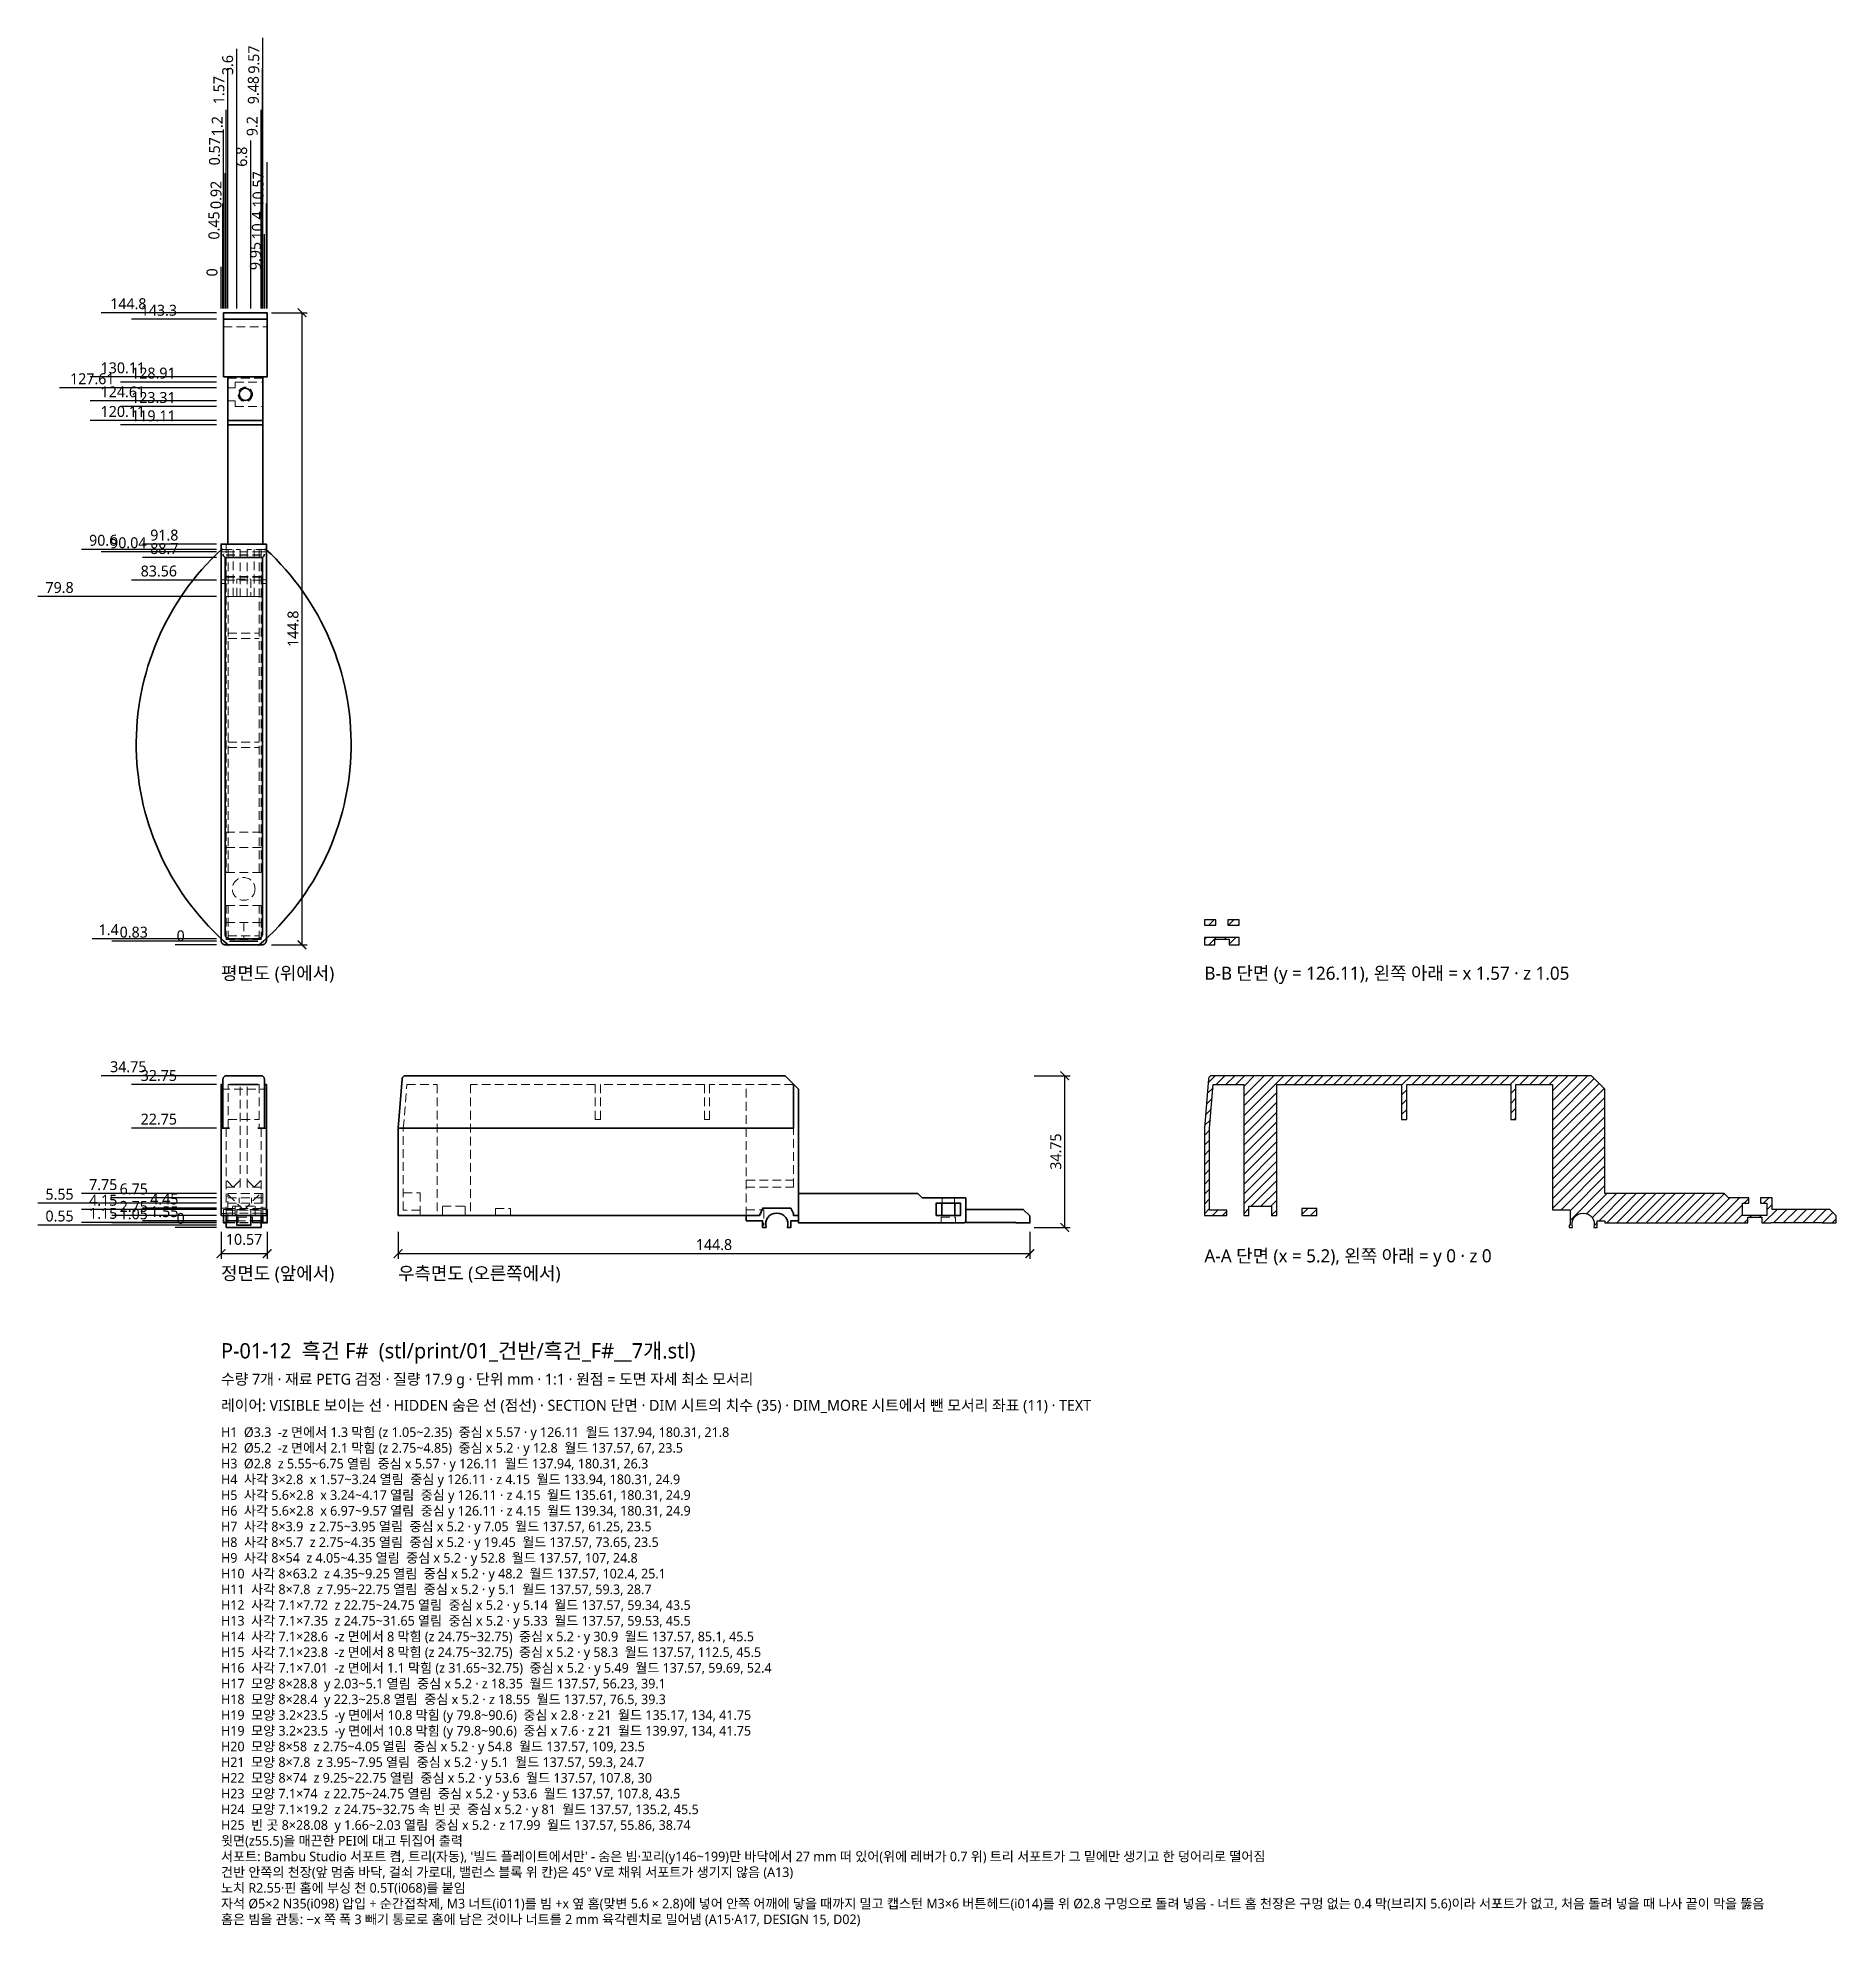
# Model space of a CAD drawing. Header units: millimetres. Extents: x -42 to 370, y -160 to 273.
import ezdxf

# ---------------------------------------------------------------- set-up
doc = ezdxf.new("R2010")
doc.units = ezdxf.units.MM
doc.linetypes.add('HIDDEN', pattern=[3, 2, -1])
for name, color, linetype, lineweight in [('DIM', 4, 'CONTINUOUS', 13), ('DIM_MORE', 3, 'CONTINUOUS', 13), ('HIDDEN', 8, 'HIDDEN', 18), ('SECTION', 5, 'CONTINUOUS', 25), ('TEXT', 7, 'CONTINUOUS', 18), ('VISIBLE', 7, 'CONTINUOUS', 35)]:
    doc.layers.add(name, color=color, linetype=linetype, lineweight=lineweight)
doc.styles.add('KR', font='malgun.ttf')
doc.dimstyles.new('TOCCATA', dxfattribs={"dimtxt": 2.5, "dimasz": 2, "dimexe": 1.2, "dimexo": 1, "dimgap": 0.8, "dimtad": 1, "dimdsep": 46, "dimtxsty": 'KR', "dimblk": 'ARCHTICK', "dimcen": 2.5, "dimazin": 3, "dimtfac": 0.5, "dimtmove": 2, "dimatfit": 3})

# ---------------------------------------------------------------- blocks, each defined once
blk = doc.blocks.new('_ARCHTICK')
at = {"color": 0, "linetype": 'BYBLOCK', "const_width": 0.15}
blk.add_lwpolyline([(-0.5, -0.5), (0.5, 0.5)], dxfattribs=at)
blk = doc.blocks.new('*D10')
for p, q in [((10.57, 227.55), (10.57, 244.05)), ((10.57, 223.55), (10.57, 227.55)), ((10.57, 210.55), (10.57, 223.55))]:
    blk.add_line(p, q)
at = {"layer": 'Defpoints'}
for p in [(10.57, 231.55), (10.57, 209.55), (0, 64.75)]:
    blk.add_point(p, dxfattribs=at)
at = {"layer": 'DIM', "insert": (8.52, 237.8), "char_height": 2.5, "attachment_point": 5, "rotation": 90, "style": 'KR'}
blk.add_mtext('10.57', dxfattribs=at)
blk = doc.blocks.new('*D40')
for p, q in [((0.57, 237.55), (0.57, 251.55)), ((0.57, 233.55), (0.57, 237.55)), ((0.57, 210.55), (0.57, 233.55))]:
    blk.add_line(p, q)
at = {"layer": 'Defpoints'}
for p in [(0.57, 241.55), (0.57, 209.55), (0, 64.75)]:
    blk.add_point(p, dxfattribs=at)
at = {"layer": 'DIM_MORE', "insert": (-1.48, 246.55), "char_height": 2.5, "attachment_point": 5, "rotation": 90, "style": 'KR'}
blk.add_mtext('0.57', dxfattribs=at)
blk = doc.blocks.new('*D41')
for p, q in [((1.2, 244.55), (1.2, 256.05)), ((1.2, 240.55), (1.2, 244.55)), ((1.2, 210.55), (1.2, 240.55))]:
    blk.add_line(p, q)
at = {"layer": 'Defpoints'}
for p in [(1.2, 248.55), (1.2, 209.55), (0, 64.75)]:
    blk.add_point(p, dxfattribs=at)
at = {"layer": 'DIM_MORE', "insert": (-0.85, 252.3), "char_height": 2.5, "attachment_point": 5, "rotation": 90, "style": 'KR'}
blk.add_mtext('1.2', dxfattribs=at)
blk = doc.blocks.new('*D42')
for p, q in [((1.57, 251.55), (1.57, 265.55)), ((1.57, 247.55), (1.57, 251.55)), ((1.57, 210.55), (1.57, 247.55))]:
    blk.add_line(p, q)
at = {"layer": 'Defpoints'}
for p in [(1.57, 255.55), (1.57, 209.55), (0, 64.75)]:
    blk.add_point(p, dxfattribs=at)
at = {"layer": 'DIM_MORE', "insert": (-0.48, 260.55), "char_height": 2.5, "attachment_point": 5, "rotation": 90, "style": 'KR'}
blk.add_mtext('1.57', dxfattribs=at)
blk = doc.blocks.new('*D44')
for p, q in [((6.8, 237.55), (6.8, 249.05)), ((6.8, 233.55), (6.8, 237.55)), ((6.8, 210.55), (6.8, 233.55))]:
    blk.add_line(p, q)
at = {"layer": 'Defpoints'}
for p in [(6.8, 241.55), (6.8, 209.55), (0, 64.75)]:
    blk.add_point(p, dxfattribs=at)
at = {"layer": 'DIM_MORE', "insert": (4.75, 245.3), "char_height": 2.5, "attachment_point": 5, "rotation": 90, "style": 'KR'}
blk.add_mtext('6.8', dxfattribs=at)

msp = doc.modelspace()

# ---------------------------------------------------------------- hatches: boundary and pattern name
at = {"layer": 'SECTION'}
h = msp.add_hatch(dxfattribs=at)
h.set_pattern_fill('ANSI31', scale=0.5)
h.paths.add_polyline_path([(227.97, 70.45), (225.37, 70.45), (225.37, 69.25), (227.97, 69.25)])
h.paths.add_polyline_path([(233.37, 70.45), (230.77, 70.45), (230.77, 69.25), (233.37, 69.25)])
h.paths.add_polyline_path([(227.72, 66.05), (231.02, 66.05), (231.02, 64.75), (233.37, 64.75), (233.37, 66.45), (225.37, 66.45), (225.37, 64.75), (227.72, 64.75)])
h = msp.add_hatch(dxfattribs=at)
h.set_pattern_fill('ANSI31', scale=0.5)
h.paths.add_polyline_path([(309.63, 0.58), (309.66, 1.18), (309.82, 1.75), (310.12, 2.26), (310.53, 2.7), (311.02, 3.03), (311.58, 3.23), (312.17, 3.3), (312.76, 3.23), (313.32, 3.03), (313.81, 2.7), (314.22, 2.26), (314.52, 1.75), (314.68, 1.18), (314.71, 0.58), (314.61, 0), (315.41, 0), (315.41, 1.55), (317.17, 1.55), (317.17, 1.05), (349.881, 1.05), (349.881, 2.35), (353.079, 2.35), (353.079, 1.05), (355.17, 1.05), (355.17, 1.15), (366.97, 1.15), (366.97, 1.05), (370.17, 1.05), (370.17, 2.65), (368.67, 4.15), (355.48, 4.15), (355.48, 6.75), (352.82, 6.75), (352.82, 5.55), (354.28, 5.55), (354.28, 2.75), (348.68, 2.75), (348.68, 5.55), (350.14, 5.55), (350.14, 6.75), (345.48, 6.75), (344.48, 7.75), (317.17, 7.75), (317.17, 31.65), (314.07, 34.75), (226.772, 34.75), (226.538, 34.516), (226.469, 34.437), (226.411, 34.35), (226.364, 34.256), (226.331, 34.157), (226.311, 34.061), (225.37, 22.75), (225.37, 2.75), (230.47, 2.75), (230.47, 3.95), (226.57, 3.95), (226.57, 22.75), (227.403, 32.75), (234.37, 32.75), (234.37, 2.75), (235.574, 2.75), (235.574, 4.85), (240.766, 4.85), (240.766, 2.75), (241.97, 2.75), (241.97, 32.75), (270.57, 32.75), (270.57, 24.75), (271.77, 24.75), (271.77, 32.75), (295.57, 32.75), (295.57, 24.75), (296.77, 24.75), (296.77, 32.75), (305.17, 32.75), (305.17, 4.05), (309.17, 4.05), (309.17, 0.55), (308.93, 0.55), (308.93, 0), (309.73, 0)])
h.paths.add_polyline_path([(251.17, 4.35), (247.67, 4.35), (247.67, 2.75), (251.17, 2.75)])

# ---------------------------------------------------------------- linework, layer by layer
at = {"layer": 'HIDDEN'}
for points in [[(0.57, 206.35), (10.57, 206.35)], [(1.57, 194.55), (9.57, 194.55)], [(1.57, 192.36), (3.24, 192.36), (3.24, 193.66), (9.57, 193.66)], [(1.57, 189.36), (3.24, 189.36), (3.24, 188.06), (9.57, 188.06)], [(1.2, 156.55), (1.2, 81.35), (9.2, 81.35), (9.2, 156.55)], [(0, 154.75), (1.2, 154.75)], [(0.45, 155.35), (4.4, 155.35), (4.4, 144.55)], [(1.2, 144.56), (2.79, 144.56), (2.79, 155.35)], [(1.2, 154.79), (9.2, 154.79)], [(1.2, 154.09), (9.2, 154.09)], [(1.2, 153.99), (9.2, 153.99)], [(1.65, 81.35), (1.65, 155.35)], [(4.4, 144.56), (2.81, 144.56), (2.81, 155.35)], [(9.95, 155.35), (6, 155.35), (6, 144.55)], [(6, 144.56), (7.59, 144.56), (7.59, 155.35)], [(9.2, 144.56), (7.61, 144.56), (7.61, 155.35)], [(8.75, 81.35), (8.75, 155.35)], [(9.2, 154.75), (10.4, 154.75)], [(0, 148.35), (1.2, 148.35)], [(0, 147.55), (1.2, 147.55)], [(1.2, 149.11), (9.2, 149.11)], [(1.2, 149.01), (9.2, 149.01)], [(1.2, 148.31), (9.2, 148.31)], [(3.6, 144.55), (3.6, 148.55), (6.8, 148.55), (6.8, 144.55)], [(9.2, 148.35), (10.4, 148.35)], [(9.2, 147.55), (10.4, 147.55)], [(1.2, 144.55), (9.2, 144.55)], [(1.65, 136.15), (8.75, 136.15)], [(1.65, 134.95), (8.75, 134.95)], [(1.65, 111.15), (8.75, 111.15)], [(1.65, 109.95), (8.75, 109.95)], [(1.2, 90.55), (9.2, 90.55)], [(1.2, 87.05), (9.2, 87.05)], [(1.2, 65.95), (1.2, 73.75), (9.2, 73.75), (9.2, 65.95), (1.2, 65.95)], [(1.65, 65.95), (1.65, 73.75)], [(8.75, 65.95), (8.75, 73.75)], [(1.2, 69.85), (9.2, 69.85)], [(1.2, 69.84), (5.19, 69.84), (5.19, 65.95)], [(9.2, 69.84), (5.21, 69.84), (5.21, 65.95)], [(1.65, 66.783), (8.75, 66.783)], [(0, 31.65), (10.4, 31.65)], [(1.2, 9.25), (4.4, 9.25), (4.4, 32.75)], [(1.65, 22.75), (1.65, 32.75), (1.916, 32.75)], [(9.2, 9.25), (6, 9.25), (6, 32.75)], [(8.484, 32.75), (8.75, 32.75), (8.75, 22.75)], [(45.67, 2.75), (45.67, 3.95), (41.77, 3.95), (41.77, 22.75), (42.603, 32.75)], [(42.603, 32.75), (49.57, 32.75), (49.57, 2.75)], [(131.17, 32.75), (111.97, 32.75), (111.97, 24.75), (110.77, 24.75), (110.77, 32.75), (86.97, 32.75), (86.97, 24.75), (85.77, 24.75), (85.77, 32.75), (57.17, 32.75), (57.17, 2.75)], [(120.37, 2.75), (120.37, 32.75)], [(1.2, 2.749), (1.2, 22.75)], [(1.65, 24.75), (8.75, 24.75)], [(9.2, 2.749), (9.2, 22.75)], [(131.17, 9.25), (131.17, 22.75)], [(2.79, 9.25), (1.2, 10.85)], [(2.81, 9.25), (4.4, 10.85)], [(7.59, 9.25), (6, 10.85)], [(7.61, 9.25), (9.2, 10.85)], [(120.37, 9.25), (131.17, 9.25)], [(120.38, 9.25), (120.38, 10.85), (131.17, 10.85)], [(0, 4.45), (1.2, 4.45)], [(5.19, 3.95), (1.2, 7.95)], [(1.2, 4.35), (9.2, 4.35)], [(1.57, 1.05), (1.57, 7.75), (9.57, 7.75), (9.57, 2.753)], [(1.57, 6.75), (9.57, 6.75)], [(1.57, 5.55), (9.57, 5.55)], [(2.606, 2.75), (2.606, 4.85), (7.8, 4.85), (7.8, 2.75)], [(3.24, 2.75), (3.24, 5.55)], [(4.17, 5.55), (4.17, 6.75)], [(5.21, 3.95), (9.2, 7.95)], [(6.97, 5.55), (6.97, 6.75)], [(9.2, 4.45), (10.4, 4.45)], [(41.77, 7.95), (45.66, 7.95), (45.66, 3.95)], [(50.771, 2.75), (50.771, 4.85), (55.969, 4.85), (55.969, 2.75)], [(62.87, 2.75), (62.87, 4.35), (66.37, 4.35), (66.37, 2.75)], [(165.29, 5.55), (165.29, 6.75)], [(168.07, 5.55), (168.07, 6.75)], [(0, 3.175), (1.2, 3.175)], [(0.57, 2.753), (0.57, 4.15), (10.392, 4.15)], [(0.57, 2.65), (10.57, 2.65)], [(1.2, 3.95), (9.2, 3.95)], [(1.2, 3.3), (9.2, 3.3)], [(1.204, 1.15), (9.57, 1.15)], [(1.204, 1.05), (9.201, 1.05)], [(3.6, 2.745), (3.6, 4.05), (6.8, 4.05), (6.8, 2.745)], [(3.6, 1.55), (6.8, 1.55)], [(3.92, 1.05), (3.92, 2.35), (7.22, 2.35), (7.22, 1.05)], [(9.2, 3.175), (10.4, 3.175)], [(120.37, 4.05), (124.37, 4.05), (124.37, 0.55), (124.13, 0.55)], [(165.039, 1.05), (165.039, 2.35), (168.321, 2.35), (168.321, 1.05)]]:
    msp.add_lwpolyline(points, dxfattribs=at)
for centre, radius in [((5.57, 190.86), 1.65), ((5.2, 77.55), 2.6)]:
    msp.add_circle(centre, radius, dxfattribs=at)
at = {"layer": 'SECTION'}
for points in [[(227.97, 70.45), (225.37, 70.45), (225.37, 69.25), (227.97, 69.25)], [(233.37, 70.45), (230.77, 70.45), (230.77, 69.25), (233.37, 69.25)], [(227.72, 66.05), (231.02, 66.05), (231.02, 64.75), (233.37, 64.75), (233.37, 66.45), (225.37, 66.45), (225.37, 64.75), (227.72, 64.75)], [(309.63, 0.58), (309.66, 1.18), (309.82, 1.75), (310.12, 2.26), (310.53, 2.7), (311.02, 3.03), (311.58, 3.23), (312.17, 3.3), (312.76, 3.23), (313.32, 3.03), (313.81, 2.7), (314.22, 2.26), (314.52, 1.75), (314.68, 1.18), (314.71, 0.58), (314.61, 0), (315.41, 0), (315.41, 1.55), (317.17, 1.55), (317.17, 1.05), (349.881, 1.05), (349.881, 2.35), (353.079, 2.35), (353.079, 1.05), (355.17, 1.05), (355.17, 1.15), (366.97, 1.15), (366.97, 1.05), (370.17, 1.05), (370.17, 2.65), (368.67, 4.15), (355.48, 4.15), (355.48, 6.75), (352.82, 6.75), (352.82, 5.55), (354.28, 5.55), (354.28, 2.75), (348.68, 2.75), (348.68, 5.55), (350.14, 5.55), (350.14, 6.75), (345.48, 6.75), (344.48, 7.75), (317.17, 7.75), (317.17, 31.65), (314.07, 34.75), (226.772, 34.75), (226.538, 34.516), (226.469, 34.437), (226.411, 34.35), (226.364, 34.256), (226.331, 34.157), (226.311, 34.061), (225.37, 22.75), (225.37, 2.75), (230.47, 2.75), (230.47, 3.95), (226.57, 3.95), (226.57, 22.75), (227.403, 32.75), (234.37, 32.75), (234.37, 2.75), (235.574, 2.75), (235.574, 4.85), (240.766, 4.85), (240.766, 2.75), (241.97, 2.75), (241.97, 32.75), (270.57, 32.75), (270.57, 24.75), (271.77, 24.75), (271.77, 32.75), (295.57, 32.75), (295.57, 24.75), (296.77, 24.75), (296.77, 32.75), (305.17, 32.75), (305.17, 4.05), (309.17, 4.05), (309.17, 0.55), (308.93, 0.55), (308.93, 0), (309.73, 0)], [(251.17, 4.35), (247.67, 4.35), (247.67, 2.75), (251.17, 2.75)]]:
    msp.add_lwpolyline(points, close=True, dxfattribs=at)
at = {"layer": 'VISIBLE'}
for points in [[(0.57, 194.86), (0.57, 209.55), (10.57, 209.55), (10.57, 194.86), (0.57, 194.86)], [(0.57, 208.05), (10.57, 208.05)], [(1.57, 156.55), (1.57, 194.86)], [(9.57, 156.55), (9.57, 194.86)], [(1.57, 184.86), (9.57, 184.86)], [(1.57, 183.86), (9.57, 183.86)], [(0, 65.75), (0, 156.55), (10.4, 156.55), (10.4, 65.75), (10.395, 65.652), (10.381, 65.555), (10.357, 65.46), (10.324, 65.367), (10.282, 65.279), (10.231, 65.194), (10.173, 65.116), (10.107, 65.043), (10.034, 64.977), (9.956, 64.919), (9.871, 64.868), (9.783, 64.826), (9.69, 64.793), (9.595, 64.769), (9.498, 64.755), (9.4, 64.75), (1, 64.75), (0.902, 64.755), (0.805, 64.769), (0.71, 64.793), (0.617, 64.826), (0.529, 64.868), (0.444, 64.919), (0.366, 64.977), (0.293, 65.043), (0.227, 65.116), (0.169, 65.194), (0.118, 65.279), (0.076, 65.367), (0.043, 65.46), (0.019, 65.555), (0.005, 65.652), (0, 65.75)], [(0, 155.35), (0.45, 155.35)], [(0.45, 154.25), (0.457, 154.146), (0.477, 154.043), (0.511, 153.944), (0.557, 153.85), (0.615, 153.763), (0.684, 153.684), (0.919, 153.45)], [(0.919, 153.45), (0.919, 67.183), (0.924, 67.082), (0.938, 66.982), (0.963, 66.884), (0.997, 66.789), (1.04, 66.697), (1.092, 66.61), (1.153, 66.529), (1.221, 66.454), (1.296, 66.386), (1.377, 66.326), (1.464, 66.274), (1.555, 66.23), (1.651, 66.196), (1.749, 66.172), (1.849, 66.157), (1.95, 66.152), (8.45, 66.152), (8.551, 66.157), (8.651, 66.172), (8.749, 66.196), (8.845, 66.23), (8.936, 66.274), (9.023, 66.326), (9.104, 66.386), (9.179, 66.454), (9.247, 66.529), (9.308, 66.61), (9.36, 66.697), (9.403, 66.789), (9.437, 66.884), (9.462, 66.982), (9.476, 67.082), (9.481, 67.183), (9.481, 153.45)], [(0.919, 153.45), (9.481, 153.45)], [(9.481, 153.45), (9.716, 153.684), (9.785, 153.763), (9.843, 153.85), (9.889, 153.944), (9.923, 154.043), (9.943, 154.146), (9.95, 154.25)], [(9.95, 155.35), (10.4, 155.35)], [(1.95, 65.582), (8.45, 65.582)], [(0.45, 22.75), (0.45, 33.95), (0.457, 34.054), (0.477, 34.157), (0.511, 34.256), (0.557, 34.35), (0.615, 34.437), (0.684, 34.516), (0.919, 34.75), (9.481, 34.75), (9.716, 34.516), (9.785, 34.437), (9.843, 34.35), (9.889, 34.256), (9.923, 34.157), (9.943, 34.054), (9.95, 33.95), (9.95, 22.75)], [(170.68, 4.15), (183.87, 4.15), (185.37, 2.65), (185.37, 1.05), (182.17, 1.05), (182.17, 1.15), (170.37, 1.15), (170.37, 1.05), (132.37, 1.05), (132.37, 31.65), (129.27, 34.75), (41.972, 34.75), (41.738, 34.516), (41.669, 34.437), (41.611, 34.35), (41.564, 34.256), (41.531, 34.157), (41.511, 34.061), (40.57, 22.75)], [(0.45, 32.75), (0, 32.75), (0, 2.75), (10.4, 2.75), (10.4, 32.75), (9.95, 32.75)], [(1.916, 32.75), (8.484, 32.75)], [(40.57, 22.75), (131.17, 22.75), (131.17, 32.75), (131.27, 32.75)], [(0, 22.75), (1.948, 22.75)], [(8.452, 22.75), (10.4, 22.75)], [(132.37, 2.75), (131.17, 2.75), (131.17, 3.175), (130.57, 4.45), (124.17, 4.45), (123.37, 2.75), (40.57, 2.75), (40.57, 22.75)], [(132.37, 7.75), (159.68, 7.75), (160.68, 6.75)], [(160.68, 6.75), (170.68, 6.75), (170.68, 1.15)], [(163.88, 2.75), (169.48, 2.75), (169.48, 5.55), (163.88, 5.55), (163.88, 2.75)], [(165.18, 2.75), (165.18, 5.55)], [(168.18, 2.75), (168.18, 5.55)], [(0.57, 2.753), (0.57, 1.05), (1.204, 1.05)], [(0.57, 1.15), (1.204, 1.15)], [(1.2, 2.75), (1.2, 0), (9.2, 0), (9.2, 2.75)], [(1.2, 1.55), (3.6, 1.55)], [(3.6, 2.747), (3.6, 0.55), (6.8, 0.55), (6.8, 2.747)], [(6.8, 1.55), (9.2, 1.55)], [(9.198, 1.05), (10.57, 1.05), (10.57, 4.15), (10.392, 4.15)], [(9.568, 1.15), (10.57, 1.15)], [(9.57, 1.05), (9.57, 2.753)], [(120.37, 2.75), (120.37, 1.55), (124.13, 1.55), (124.13, 0), (124.93, 0), (124.83, 0.58), (124.86, 1.18), (125.02, 1.75), (125.32, 2.26), (125.73, 2.7), (126.22, 3.03), (126.78, 3.23), (127.37, 3.3), (127.96, 3.23), (128.52, 3.03), (129.01, 2.7), (129.42, 2.26), (129.72, 1.75), (129.88, 1.18), (129.91, 0.58), (129.81, 0), (130.61, 0), (130.61, 1.55), (132.37, 1.55)]]:
    msp.add_lwpolyline(points, dxfattribs=at)
msp.add_circle((5.57, 190.86), 1.4, dxfattribs=at)
for centre, start, end in [((41.295, 110.727), 132.71821, -130.55643), ((-30.895, 110.727), -49.44358, 47.2818)]:
    msp.add_arc(centre, 60.717, start, end, dxfattribs=at)

# ---------------------------------------------------------------- texts
at = {"layer": 'TEXT', "style": 'KR'}
for s, height, p in [('평면도 (위에서)', 3, (0, 56.75)), ('B-B 단면 (y = 126.11), 왼쪽 아래 = x 1.57 · z 1.05', 3, (225.37, 56.75)), ('정면도 (앞에서)', 3, (0, -12)), ('우측면도 (오른쪽에서)', 3, (40.57, -12)), ('A-A 단면 (x = 5.2), 왼쪽 아래 = y 0 · z 0', 3, (225.37, -8)), ('P-01-12  흑건 F#  (stl/print/01_건반/흑건_F#__7개.stl)', 3.5, (0, -30)), ('수량 7개 · 재료 PETG 검정 · 질량 17.9 g · 단위 mm · 1:1 · 원점 = 도면 자세 최소 모서리', 2.5, (0, -36)), ('레이어: VISIBLE 보이는 선 · HIDDEN 숨은 선 (점선) · SECTION 단면 · DIM 시트의 치수 (35) · DIM_MORE 시트에서 뺀 모서리 좌표 (11) · TEXT', 2.5, (0, -42)), ('H1  Ø3.3  -z 면에서 1.3 막힘 (z 1.05~2.35)  중심 x 5.57 · y 126.11  월드 137.94, 180.31, 21.8', 2.2, (0, -48)), ('H2  Ø5.2  -z 면에서 2.1 막힘 (z 2.75~4.85)  중심 x 5.2 · y 12.8  월드 137.57, 67, 23.5', 2.2, (0, -51.6)), ('H3  Ø2.8  z 5.55~6.75 열림  중심 x 5.57 · y 126.11  월드 137.94, 180.31, 26.3', 2.2, (0, -55.2)), ('H4  사각 3×2.8  x 1.57~3.24 열림  중심 y 126.11 · z 4.15  월드 133.94, 180.31, 24.9', 2.2, (0, -58.8)), ('H5  사각 5.6×2.8  x 3.24~4.17 열림  중심 y 126.11 · z 4.15  월드 135.61, 180.31, 24.9', 2.2, (0, -62.4)), ('H6  사각 5.6×2.8  x 6.97~9.57 열림  중심 y 126.11 · z 4.15  월드 139.34, 180.31, 24.9', 2.2, (0, -66)), ('H7  사각 8×3.9  z 2.75~3.95 열림  중심 x 5.2 · y 7.05  월드 137.57, 61.25, 23.5', 2.2, (0, -69.6)), ('H8  사각 8×5.7  z 2.75~4.35 열림  중심 x 5.2 · y 19.45  월드 137.57, 73.65, 23.5', 2.2, (0, -73.2)), ('H9  사각 8×54  z 4.05~4.35 열림  중심 x 5.2 · y 52.8  월드 137.57, 107, 24.8', 2.2, (0, -76.8)), ('H10  사각 8×63.2  z 4.35~9.25 열림  중심 x 5.2 · y 48.2  월드 137.57, 102.4, 25.1', 2.2, (0, -80.4)), ('H11  사각 8×7.8  z 7.95~22.75 열림  중심 x 5.2 · y 5.1  월드 137.57, 59.3, 28.7', 2.2, (0, -84)), ('H12  사각 7.1×7.72  z 22.75~24.75 열림  중심 x 5.2 · y 5.14  월드 137.57, 59.34, 43.5', 2.2, (0, -87.6)), ('H13  사각 7.1×7.35  z 24.75~31.65 열림  중심 x 5.2 · y 5.33  월드 137.57, 59.53, 45.5', 2.2, (0, -91.2)), ('H14  사각 7.1×28.6  -z 면에서 8 막힘 (z 24.75~32.75)  중심 x 5.2 · y 30.9  월드 137.57, 85.1, 45.5', 2.2, (0, -94.8)), ('H15  사각 7.1×23.8  -z 면에서 8 막힘 (z 24.75~32.75)  중심 x 5.2 · y 58.3  월드 137.57, 112.5, 45.5', 2.2, (0, -98.4)), ('H16  사각 7.1×7.01  -z 면에서 1.1 막힘 (z 31.65~32.75)  중심 x 5.2 · y 5.49  월드 137.57, 59.69, 52.4', 2.2, (0, -102)), ('H17  모양 8×28.8  y 2.03~5.1 열림  중심 x 5.2 · z 18.35  월드 137.57, 56.23, 39.1', 2.2, (0, -105.6)), ('H18  모양 8×28.4  y 22.3~25.8 열림  중심 x 5.2 · z 18.55  월드 137.57, 76.5, 39.3', 2.2, (0, -109.2)), ('H19  모양 3.2×23.5  -y 면에서 10.8 막힘 (y 79.8~90.6)  중심 x 2.8 · z 21  월드 135.17, 134, 41.75', 2.2, (0, -112.8)), ('H19  모양 3.2×23.5  -y 면에서 10.8 막힘 (y 79.8~90.6)  중심 x 7.6 · z 21  월드 139.97, 134, 41.75', 2.2, (0, -116.4)), ('H20  모양 8×58  z 2.75~4.05 열림  중심 x 5.2 · y 54.8  월드 137.57, 109, 23.5', 2.2, (0, -120)), ('H21  모양 8×7.8  z 3.95~7.95 열림  중심 x 5.2 · y 5.1  월드 137.57, 59.3, 24.7', 2.2, (0, -123.6)), ('H22  모양 8×74  z 9.25~22.75 열림  중심 x 5.2 · y 53.6  월드 137.57, 107.8, 30', 2.2, (0, -127.2)), ('H23  모양 7.1×74  z 22.75~24.75 열림  중심 x 5.2 · y 53.6  월드 137.57, 107.8, 43.5', 2.2, (0, -130.8)), ('H24  모양 7.1×19.2  z 24.75~32.75 속 빈 곳  중심 x 5.2 · y 81  월드 137.57, 135.2, 45.5', 2.2, (0, -134.4)), ('H25  빈 곳 8×28.08  y 1.66~2.03 열림  중심 x 5.2 · z 17.99  월드 137.57, 55.86, 38.74', 2.2, (0, -138)), ("서포트: Bambu Studio 서포트 켬, 트리(자동), '빌드 플레이트에서만' - 숨은 빔·꼬리(y146~199)만 바닥에서 27 mm 떠 있어(위에 레버가 0.7 위) 트리 서포트가 그 밑에만 생기고 한 덩어리로 떨어짐", 2.2, (0, -145.2)), ('윗면(z55.5)을 매끈한 PEI에 대고 뒤집어 출력', 2.2, (0, -141.6)), ('건반 안쪽의 천장(앞 멈춤 바닥, 걸쇠 가로대, 밸런스 블록 위 칸)은 45° V로 채워 서포트가 생기지 않음 (A13)', 2.2, (0, -148.8)), ('노치 R2.55·핀 홈에 부싱 천 0.5T(i068)를 붙임', 2.2, (0, -152.4)), ('자석 Ø5×2 N35(i098) 압입 + 순간접착제, M3 너트(i011)를 빔 +x 옆 홈(맞변 5.6 × 2.8)에 넣어 안쪽 어깨에 닿을 때까지 밀고 캡스턴 M3×6 버튼헤드(i014)를 위 Ø2.8 구멍으로 돌려 넣음 - 너트 홈 천장은 구멍 없는 0.4 막(브리지 5.6)이라 서포트가 없고, 처음 돌려 넣을 때 나사 끝이 막을 뚫음', 2.2, (0, -156)), ('홈은 빔을 관통: −x 쪽 폭 3 빼기 통로로 홈에 남은 것이나 너트를 2 mm 육각렌치로 밀어냄 (A15·A17, DESIGN 15, D02)', 2.2, (0, -159.6))]:
    msp.add_text(s, height=height, dxfattribs=at).set_placement(p)

# ---------------------------------------------------------------- dimensions: what is measured, and where the dimension line sits
at = {"layer": 'DIM'}
dim = msp.add_ordinate_dim(feature_location=(10.57, 209.55), offset=(0, 22), dtype=1, origin=(0, 64.75), dimstyle='TOCCATA', dxfattribs=at)
dim.commit()
dim.dimension.update_dxf_attribs({"geometry": '*D10', "text_midpoint": (8.52, 237.8)})
for feature_location, offset, dtype, origin in [((0.92, 209.55), (0, 22), 1, (0, 64.75)), ((0.45, 209.55), (0, 15), 1, (0, 64.75)), ((10.4, 209.55), (0, 15), 1, (0, 64.75)), ((9.95, 209.55), (0, 8), 1, (0, 64.75)), ((0, 209.550003052), (0, 8), 1, (0, 64.75)), ((0, 209.55), (-15, 0), 0, (0, 64.75)), ((0, 208.05), (-8, 0), 0, (0, 64.75)), ((0, 192.36), (-22, 0), 0, (0, 64.75)), ((0, 194.86), (-15, 0), 0, (0, 64.75)), ((0, 193.66), (-8, 0), 0, (0, 64.75)), ((0, 189.36), (-15, 0), 0, (0, 64.75)), ((0, 188.06), (-8, 0), 0, (0, 64.75)), ((0, 184.86), (-15, 0), 0, (0, 64.75)), ((0, 183.86), (-8, 0), 0, (0, 64.75)), ((0, 156.55), (-8, 0), 0, (0, 64.75)), ((0, 155.35), (-22, 0), 0, (0, 64.75)), ((0, 154.79), (-15, 0), 0, (0, 64.75)), ((0, 153.45), (-8, 0), 0, (0, 64.75)), ((0, 148.31), (-8, 0), 0, (0, 64.75)), ((0, 66.15), (-22, 0), 0, (0, 64.75)), ((0, 65.58), (-15, 0), 0, (0, 64.75)), ((0, 64.75), (-8, 0), 0, (0, 64.75)), ((0, 34.75), (-15, 0), 0, (0, 0)), ((0, 32.75), (-8, 0), 0, (0, 0)), ((0, 22.75), (-8, 0), 0, (0, 0)), ((0, 7.75), (-22, 0), 0, (0, 0)), ((0, 6.75), (-15, 0), 0, (0, 0)), ((0, 4.15), (-22, 0), 0, (0, 0)), ((0, 1.15), (-22, 0), 0, (0, 0)), ((0, 2.75), (-15, 0), 0, (0, 0)), ((0, 1.05), (-15, 0), 0, (0, 0)), ((0, 4.45), (-8, 0), 0, (0, 0)), ((0, 1.55), (-8, 0), 0, (0, 0)), ((0, 0), (-8, 0), 0, (0, 0))]:
    msp.add_ordinate_dim(feature_location=feature_location, offset=offset, dtype=dtype, origin=origin, dimstyle='TOCCATA', dxfattribs=at).render()
for base, p1, p2 in [((18.57, 64.75), (10.57, 64.75), (10.57, 209.55)), ((193.37, 0), (185.37, 0), (185.37, 34.75))]:
    msp.add_linear_dim(base=base, p1=p1, p2=p2, angle=90, dimstyle='TOCCATA', dxfattribs=at).render()
for base, p1, p2 in [((0, -6), (0, 0), (10.57, 0)), ((40.57, -6), (40.57, 0), (185.37, 0))]:
    msp.add_linear_dim(base=base, p1=p1, p2=p2, dimstyle='TOCCATA', dxfattribs=at).render()
at = {"layer": 'DIM_MORE'}
for feature_location, offset, dtype, origin in [((3.6, 209.55), (0, 53), 1, (0, 64.75)), ((9.57, 209.55), (0, 53), 1, (0, 64.75)), ((9.48, 209.55), (0, 46), 1, (0, 64.75)), ((9.2, 209.55), (0, 39), 1, (0, 64.75)), ((0, 144.55), (-32, 0), 0, (0, 64.75)), ((0, 5.55), (-32, 0), 0, (0, 0)), ((0, 0.55), (-32, 0), 0, (0, 0))]:
    msp.add_ordinate_dim(feature_location=feature_location, offset=offset, dtype=dtype, origin=origin, dimstyle='TOCCATA', dxfattribs=at).render()
for feature_location, offset, picture, middle in [((1.57, 209.55), (0, 46), '*D42', (-0.48, 260.55)), ((1.2, 209.55), (0, 39), '*D41', (-0.85, 252.3)), ((0.57, 209.55), (0, 32), '*D40', (-1.48, 246.55)), ((6.8, 209.55), (0, 32), '*D44', (4.75, 245.3))]:
    dim = msp.add_ordinate_dim(feature_location=feature_location, offset=offset, dtype=1, origin=(0, 64.75), dimstyle='TOCCATA', dxfattribs=at)
    dim.commit()
    dim.dimension.update_dxf_attribs({"geometry": picture, "text_midpoint": middle})

doc.saveas('drawing.dxf')
